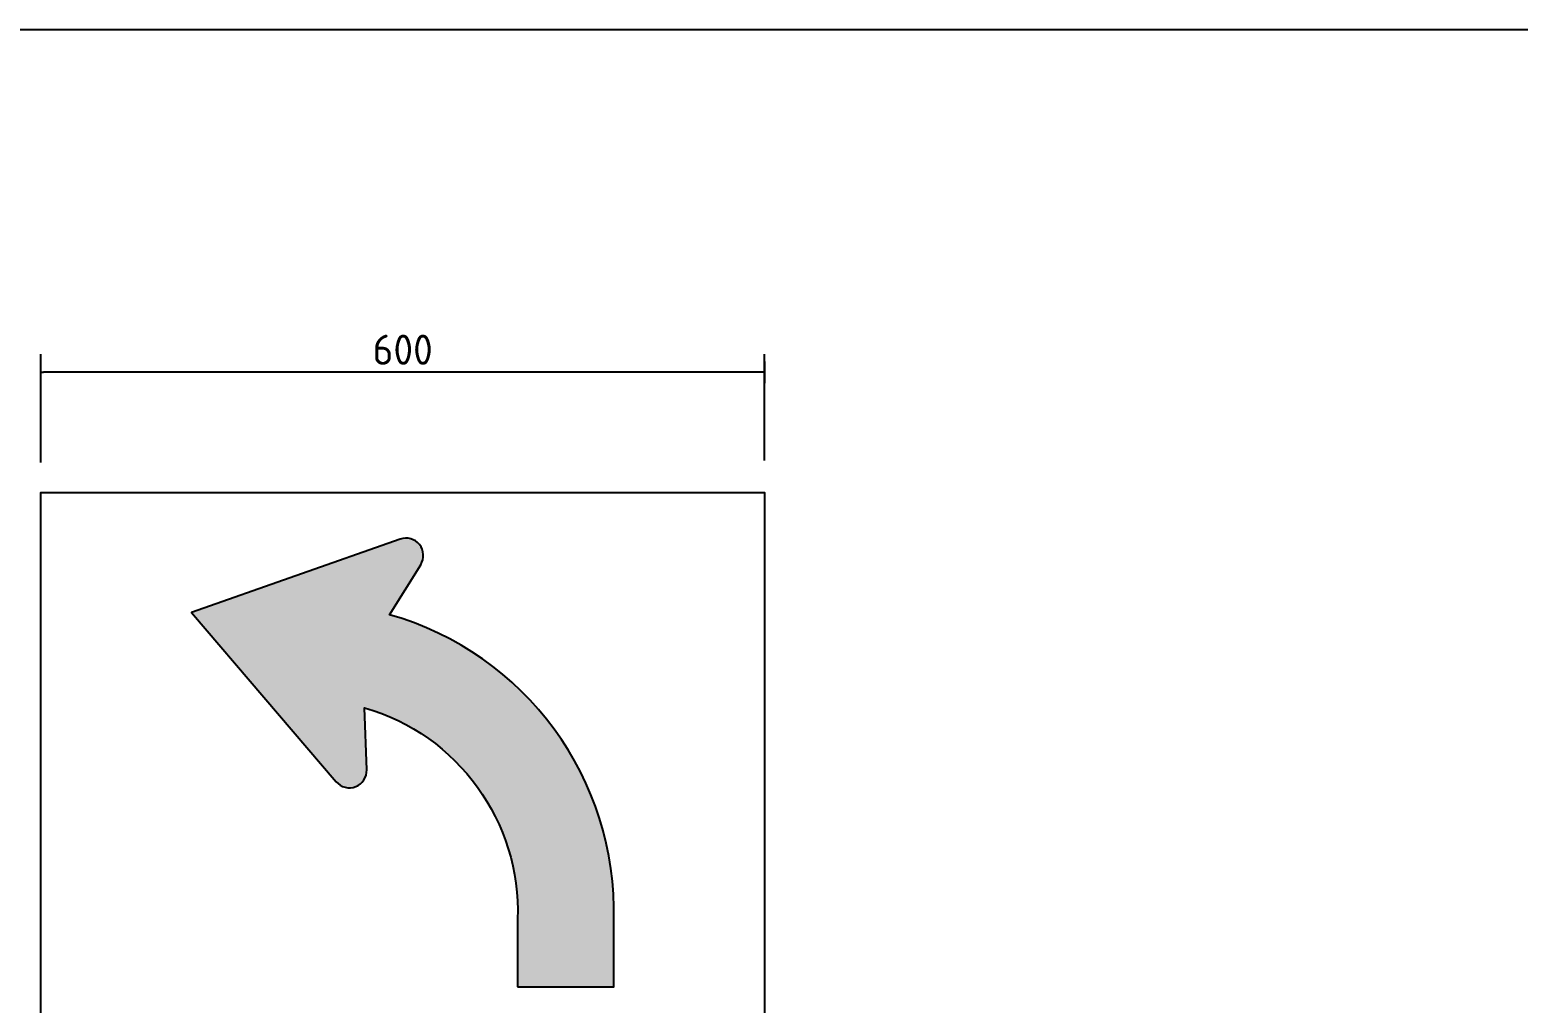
# Model space of a CAD drawing. Extents: x 0 to 420, y 0 to 297.
# Drawn here: x 79.8 to 203.2, y 211.7 to 292.5 of the extents above; entities that cross this region are included whole.
import ezdxf
from ezdxf.enums import TextEntityAlignment as Align

# ---------------------------------------------------------------- set-up
doc = ezdxf.new("R2010")
doc.units = 0
doc.header["$LTSCALE"] = 0.3
doc.header["$MEASUREMENT"] = 0
doc.header["$PDMODE"] = 3
doc.layers.get('0').update_dxf_attribs({"linetype": 'CONTINUOUS'})
doc.layers.get('DEFPOINTS').update_dxf_attribs({"linetype": 'CONTINUOUS'})
for name, color, linetype in [('L25', 1, 'CONTINUOUS'), ('T25', 1, 'CONTINUOUS'), ('TBLK18', 4, 'CONTINUOUS'), ('TBLK25', 1, 'CONTINUOUS'), ('TBLK35', 3, 'CONTINUOUS'), ('TBLK50', 7, 'CONTINUOUS')]:
    doc.layers.add(name, color=color, linetype=linetype)
doc.styles.add('iso', font='iso3098b.shx')
doc.dimstyles.new('SIGNSDIM', dxfattribs={"dimtxt": 2.5, "dimasz": 0.2, "dimexe": 1.5, "dimexo": 2, "dimtad": 1, "dimdec": 4, "dimlfac": 10, "dimrnd": 1, "dimdsep": 46, "dimtxsty": 'iso', "dimblk": 'SGNDIM', "dimcen": 2.5, "dimse2": 1, "dimadec": 0, "dimazin": 0, "dimtfac": 1, "dimtdec": 4, "dimtix": 1, "dimtmove": 0, "dimatfit": 3, "dimldrblk": 'SGNDIM', "dimfxl": 1, "dimtolj": 1, "dimtzin": 0, "dimarcsym": 0})

# ---------------------------------------------------------------- blocks, each defined once
blk = doc.blocks.new('SGNDIM')
for p, q in [((0, 0), (-1, 0)), ((0, 4.5), (0, -4.5))]:
    blk.add_line(p, q)
blk = doc.blocks.new('*D7')
at = {"layer": 'DEFPOINTS', "color": 0}
for p in [(99.60617116758104, 250.1168739865602), (62.78796130908785, 213.1156642743216), (99.60617116758104, 213.1156642743216)]:
    blk.add_point(p, dxfattribs=at)
at = {"layer": 'T25', "color": 0, "lineweight": -2}
blk.add_line((62.78796130908785, 249.9168739865603), (62.78796130908785, 213.3156642743216), dxfattribs=at)
at = {"layer": 'T25', "color": 0, "lineweight": -2, "xscale": 0.2, "yscale": 0.2, "zscale": 0.2}
for p, rotation in [((62.78796130908785, 250.1168739865603), 90), ((62.78796130908785, 213.1156642743216), 270)]:
    blk.add_blockref('SGNDIM', p, dxfattribs=dict(at, rotation=rotation))
at = {"layer": 'T25', "color": 0, "insert": (60.91296130908781, 231.6162691304409), "char_height": 2.5, "attachment_point": 5, "rotation": 90, "style": 'iso'}
blk.add_mtext('\\A1;370', dxfattribs=at)
blk = doc.blocks.new('*D10')
at = {"layer": 'DEFPOINTS', "color": 0}
for p in [(80.69893726384618, 264.0832987752401), (80.69893726384618, 254.5949918070106), (140.6989372638462, 254.7546910947629)]:
    blk.add_point(p, dxfattribs=at)
at = {"layer": 'T25', "color": 0, "lineweight": -2}
for p, q in [((80.69893726384618, 256.5949918070106), (80.69893726384618, 265.5832987752401)), ((140.6989372638462, 256.754691094763), (140.6989372638462, 265.5832987752401)), ((140.4989372638462, 264.0832987752401), (80.89893726384618, 264.0832987752401))]:
    blk.add_line(p, q, dxfattribs=at)
at = {"layer": 'T25', "color": 0, "lineweight": -2, "xscale": 0.2, "yscale": 0.2, "zscale": 0.2, "rotation": 180}
blk.add_blockref('SGNDIM', (80.69893726384618, 264.0832987752401), dxfattribs=at)
at = {"layer": 'T25', "color": 0, "lineweight": -2, "xscale": 0.2, "yscale": 0.2, "zscale": 0.2}
blk.add_blockref('SGNDIM', (140.6989372638462, 264.0832987752401), dxfattribs=at)
at = {"layer": 'T25', "color": 0, "insert": (110.6989372638462, 265.9582987752401), "char_height": 2.5, "attachment_point": 5, "style": 'iso'}
blk.add_mtext('\\A1;600', dxfattribs=at)
blk = doc.blocks.new('A3BBLK')
at = {"layer": 'TBLK50'}
blk.add_line((415.5000000000002, 292.5), (13, 292.5), dxfattribs=at)
blk = doc.blocks.new('a3_in_vtblk')
blk.add_blockref('A3BBLK', (-3.741840828297427e-07, 1.894474053187878e-07))
at = {"layer": 'TBLK18', "style": 'iso'}
for tag, p, height in [('GROUND_SURVEY_STD.', (381.875222273204, 126.1053199401716), 1.8), ('SURVEY_CAPTURE_DATE', (381.9454161662899, 122.6053199401716), 1.8), ('MAPPING_SURVEY_STD.', (381.9454161662899, 119.1053199401716), 1.8), ('MAPPING_CAPTURE_DATE', (381.9454161662898, 115.6053199401716), 1.8), ('PROJECT_ZONE', (381.9454161662899, 112.1053199401716), 1.8), ('HEIGHT_DATUM', (381.9454161662898, 108.6053199401714), 1.8), ('CLIENT_STREET_NAME', (355.5137892048512, 86.94082754562629), 1.5), ('CLIENT_SUBURB_POSTCODE', (388.4876002642824, 86.9408275456263), 1.5), ('CLIENT_TELEPHONE_NO.', (368.3055848069769, 84.67709447489977), 1.5), ('CLIENT_FAX_NO.', (393.555162257961, 84.67709447489979), 1.5), ('STREET_NAME', (355.5137892048512, 62.09980777502454), 1.5), ('SUBURB_POSTCODE', (388.4876002642824, 62.09980777502456), 1.5), ('TELEPHONE_NO.', (368.3055848069769, 59.83607470429803), 1.5), ('FAX_NO.', (393.555162257961, 59.83607470429804), 1.5)]:
    blk.add_attdef(tag, p, '', height=height, dxfattribs=at)
for tag, p in [('CLIENT_MR_DIRECTORATE', (381.4999755770158, 92.95956004759233)), ('MR_DIRECTORATE', (381.4999755770158, 68.11854027699059))]:
    blk.add_attdef(tag, text='', height=1.5, dxfattribs=at).set_placement(p, align=Align.CENTER)
at = {"layer": 'TBLK25', "style": 'iso'}
for tag, height, p in [('CLIENT_MR__BRANCH', 2, (381.4999755770158, 90.03992980102237)), ('MR_BRANCH', 2, (381.4999755770158, 65.19891003042062)), ('ROAD_SECTION', 1.75, (384.4999996258161, 29.16173915914942)), ('SLK', 1.75, (384.4999996258161, 26.10752480193321)), ('CHAINAGE', 1.75, (384.4999996258161, 19.20540326262937))]:
    blk.add_attdef(tag, text='', height=height, dxfattribs=at).set_placement(p, align=Align.CENTER)
for tag, p, height in [('FILE_NUMBER', (371.7734368758553, 54.23654958023184), 2.5), ('DESIGNED_/_DRAWN', (371.7734368758553, 49.48654958023184), 2), ('VERIFIED', (371.7734368758553, 44.48654958023184), 2), ('APPROVED', (371.7734368758553, 39.48654958023184), 2), ('LOCAL_AUTHORITY', (370.4803377219841, 16.73347307702431), 1.25)]:
    blk.add_attdef(tag, p, '', height=height, dxfattribs=at)
at = {"layer": 'TBLK35', "style": 'iso', "width": 0.9}
for tag, p in [('ROAD_PROJECT&NUMBER', (384.4999996258161, 32.230685934961)), ('DRAWING_DESCRIPTION', (384.4999996258161, 22.28803376023848))]:
    blk.add_attdef(tag, text='', height=2.5, dxfattribs=at).set_placement(p, align=Align.CENTER)
at = {"layer": 'TBLK50', "style": 'iso'}
blk.add_attdef('MRWA_DRG_NUMBER', (356.2877078814561, 6.084560384789711), '', height=5, dxfattribs=at)

msp = doc.modelspace()

# ---------------------------------------------------------------- hatches: boundary and pattern name
at = {"layer": 'L25'}
h = msp.add_hatch(color=256, dxfattribs=at)
edge = h.paths.add_edge_path()
edge.add_line((120.2316607410653, 213.1156642743216), (128.2090444852486, 213.1156642743216))
edge.add_line((128.2090444852486, 213.1156642743216), (128.2090444852485, 218.6045533671222))
edge.add_arc((102.6247772102928, 219.3449911473982), 25.5949795878573, 358.342257736939, 434.1855715060717)
edge.add_line((109.5999862811508, 243.9711853016042), (112.1928125206933, 248.124845615428))
edge.add_arc((110.9685067433497, 248.8890901383022), 1.443258233020038, 328.02648330714, 469.4127622898386)
edge.add_line((110.4888092424987, 250.2502971889956), (93.18883004244375, 244.1536811137158))
edge.add_line((93.18883004244375, 244.1536811137158), (105.1814177733328, 230.1219834448172))
edge.add_arc((106.2785560728668, 231.0596837588173), 1.443258233020005, 220.519793294819, 362.0650571118355)
edge.add_line((107.720876990161, 231.1116904768024), (107.535079433652, 236.2644805877273))
edge.add_arc((102.6247772102928, 219.3449911473982), 17.61761024787794, -1.9994915947322056, 73.81643933125832, ccw=False)
edge.add_line((120.2316607410653, 218.7303016485892), (120.2316607410653, 213.1156642743216))

# ---------------------------------------------------------------- linework, layer by layer
msp.add_lwpolyline([(80.69893726384618, 194.1262811572662), (80.69893726384618, 254.1262811572662), (140.6989372638462, 254.1262811572662), (140.6989372638462, 194.1262811572662), (80.69893726384618, 194.1262811572662)], close=True, dxfattribs=at)
msp.add_lwpolyline([(120.2316607410653, 213.1156642743216), (128.2090444852486, 213.1156642743216), (128.2090444852485, 218.6045533671222, 0.3435630632368467), (109.5999862811508, 243.9711853016042), (112.1928125206933, 248.124845615428, 0.7092604359425725), (110.4888092424987, 250.2502971889956), (93.18883004244375, 244.1536811137158), (105.1814177733328, 230.1219834448172, 0.7103036187249971), (107.720876990161, 231.1116904768024), (107.535079433652, 236.2644805877273, -0.3434294856129169), (120.2316607410653, 218.7303016485892)], format="xyb", close=True, dxfattribs=at)

# ---------------------------------------------------------------- block references
at = {"color": 1}
msp.add_blockref('a3_in_vtblk', (0, 0), dxfattribs=at)

# ---------------------------------------------------------------- dimensions: what is measured, and where the dimension line sits
at = {"layer": 'T25'}
for base, p1, p2, angle, override, picture, middle in [((80.69893726384618, 264.0832987752401), (140.6989372638462, 254.7546910947629), (80.69893726384618, 254.5949918070106), 180, {"dimse2": 0}, '*D10', (110.6989372638462, 265.9582987752401)), ((62.78796130908785, 213.1156642743216), (99.60617116758104, 250.1168739865602), (99.60617116758104, 213.1156642743216), 90, {"dimse1": 1}, '*D7', (60.91296130908781, 231.6162691304409))]:
    dim = msp.add_linear_dim(base=base, p1=p1, p2=p2, angle=angle, dimstyle='SIGNSDIM', override=override, dxfattribs=at)
    dim.commit()
    dim.dimension.update_dxf_attribs({"geometry": picture, "text_midpoint": middle})

doc.saveas('drawing.dxf')
